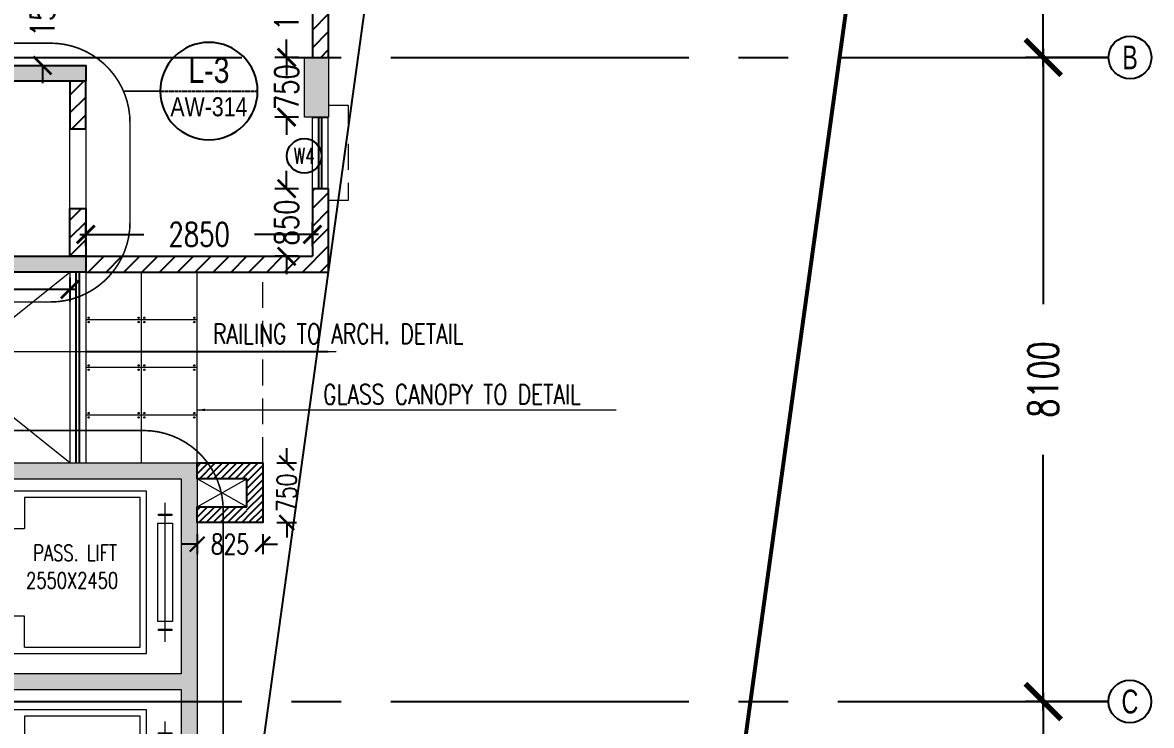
# Model space of a CAD drawing. Header units: millimetres. Extents: x -2076597 to 16308595, y -4402071 to 17875273.
# Drawn here: x -2023644 to -2009445, y -4215911 to -4207072 of the extents above; entities that cross this region are included whole.
import ezdxf
from ezdxf.enums import TextEntityAlignment as Align

# ---------------------------------------------------------------- set-up
doc = ezdxf.new("R2010")
doc.units = ezdxf.units.MM
for name, pattern in [('CENTER', [50.8, 31.75, -6.35, 6.35, -6.35]), ('CENTER2', [1.125, 0.75, -0.125, 0.125, -0.125]), ('CONTINULUS', [0]), ('DASHDOT', [1, 0.5, -0.25, 0, -0.25]), ('DASHED', [19.05, 12.7, -6.35]), ('DASHED2', [0.375, 0.25, -0.125])]:
    doc.linetypes.add(name, pattern=pattern)
for name, color, linetype, lineweight in [('A- GLAZING', 5, 'Continuous', 9), ('A- LIGHT LINE', 8, 'Continuous', 9), ('A- SHAFT', 8, 'Continuous', 9), ('A-BOUNDARY LINES', 4, 'Continuous', 25), ('A-COL HATCH', 252, 'Continuous', 9), ('A-DETL-GENF', 92, 'Continuous', 9), ('A-DETL-THIN', 1, 'Continuous', 9), ('A-FLOR-OPNG', 51, 'Continuous', 9), ('S-COL HATCH', 251, 'Continuous', 9), ('S-COLS', 7, 'Continuous', 9)]:
    doc.layers.add(name, color=color, linetype=linetype, lineweight=lineweight)
for name, color, linetype in [('A-CAR', 251, 'Continuous'), ('A-COL', 7, 'Continuous'), ('A-DIMS', 4, 'Continuous'), ('A-FLDROP', 1, 'Continuous'), ('A-GRID', 8, 'CENTER'), ('A-GRIDTXT', 1, 'Continuous'), ('A-PARAPET WALL', 4, 'Continuous'), ('A-PODIUM LYT ARCH', 85, 'Continuous'), ('a-ref', 5, 'Continuous'), ('A-REFS', 3, 'DASHED'), ('A-REV CLOUD', 2, 'DASHED'), ('A-SCHED', 1, 'Continuous'), ('A-SETBACK', 3, 'Continuous'), ('A-SITE BOUNDARY', 7, 'CENTER'), ('A-TXTROOM', 3, 'Continuous'), ('A-WALL', 2, 'Continuous'), ('A-WALL HATCH', 8, 'Continuous'), ('S-GRID', 252, 'CENTER2')]:
    doc.layers.add(name, color=color, linetype=linetype)
doc.styles.add('ARIAL', font='arial.ttf')
doc.styles.add('ARIAL-GRID', font='arial.ttf', dxfattribs={"width": 0.7, "height": 15})
doc.styles.add('DIM 100', font='romans.shx', dxfattribs={"width": 0.8})
doc.styles.add('ROMANS', font='romans.shx', dxfattribs={"width": 0.75})
doc.dimstyles.new('1_100 MJR', dxfattribs={"dimscale": 100, "dimtxt": 1.75, "dimasz": 1, "dimexe": 1, "dimexo": 0, "dimgap": 0.09, "dimtad": 0, "dimdsep": 46, "dimtxsty": 'DIM 100', "dimblk": 'ARCHTICK', "dimcen": 0.09, "dimdle": 1, "dimclrd": 8, "dimclre": 8, "dimclrt": 256, "dimazin": 0, "dimtfac": 1, "dimtofl": 0, "dimtmove": 1, "dimatfit": 3, "dimfxl": 0, "dimtolj": 1, "dimtzin": 0, "dimlwd": -1, "dimlwe": -1, "dimarcsym": 0})
doc.dimstyles.new('DIMB-200', dxfattribs={"dimscale": 150, "dimtxt": 2.5, "dimasz": 3, "dimexe": 1.5, "dimexo": 0, "dimgap": 3, "dimtad": 0, "dimtoh": 1, "dimdec": 0, "dimzin": 0, "dimdsep": 46, "dimtxsty": 'ROMANS', "dimblk": 'ARCHTICK', "dimcen": 3, "dimdle": 0.75, "dimclrd": 8, "dimclre": 8, "dimclrt": 4, "dimazin": 0, "dimtfac": 1, "dimtdec": 0, "dimtix": 1, "dimtofl": 0, "dimtmove": 2, "dimatfit": 3, "dimldrblk": 'DOT', "dimfxl": 0, "dimtolj": 1, "dimtzin": 0, "dimarcsym": 0})
doc.dimstyles.new('DIMM-100', dxfattribs={"dimscale": 150, "dimtxt": 2, "dimasz": 1.5, "dimexe": 1, "dimexo": 0, "dimgap": 2, "dimtad": 0, "dimtoh": 1, "dimdec": 0, "dimzin": 0, "dimdsep": 46, "dimtxsty": 'ROMANS', "dimblk": 'ARCHTICK', "dimcen": 1.5, "dimdle": 0.5, "dimclrd": 8, "dimclre": 8, "dimclrt": 256, "dimazin": 0, "dimtfac": 1, "dimtdec": 0, "dimtix": 1, "dimtofl": 0, "dimtmove": 2, "dimatfit": 3, "dimldrblk": 'DOT', "dimfxl": 0, "dimtolj": 1, "dimtzin": 0, "dimarcsym": 0})

# ---------------------------------------------------------------- blocks, each defined once
blk = doc.blocks.new('_ArchTick')
at = {"color": 0, "linetype": 'ByBlock', "const_width": 0.15}
blk.add_lwpolyline([(-0.5, -0.5), (0.5, 0.5)], dxfattribs=at)
blk = doc.blocks.new('*D62')
at = {"layer": 'A-DIMS', "color": 8, "linetype": 'CONTINULUS', "lineweight": -2, "transparency": 16777216}
for p, q in [((-3822422, -18351113), (-3822422, -18350926)), ((-3822422, -18351863), (-3822422, -18352051))]:
    blk.add_line(p, q, dxfattribs=at)
at = {"layer": 'A-DIMS', "color": 8, "lineweight": -2, "transparency": 16777216}
for p, q in [((-3822547, -18351113), (-3822297, -18351113)), ((-3822547, -18351863), (-3822297, -18351863))]:
    blk.add_line(p, q, dxfattribs=at)
at = {"layer": 'Defpoints', "color": 0, "transparency": 16777216}
for p in [(-3822924, -18351113), (-3822422, -18351113), (-3822724, -18351863)]:
    blk.add_point(p, dxfattribs=at)
at = {"layer": 'A-DIMS', "color": 8, "lineweight": -2, "transparency": 16777216, "xscale": 187.5, "yscale": 187.5, "zscale": 187.5}
for p, rotation in [((-3822422, -18351113), 270), ((-3822422, -18351863), 90)]:
    blk.add_blockref('_ArchTick', p, dxfattribs=dict(at, rotation=rotation))
at = {"layer": 'A-DIMS', "color": 4, "transparency": 16777216, "insert": (-3822422, -18351488), "char_height": 250, "attachment_point": 5, "rotation": 90, "style": 'ROMANS'}
blk.add_mtext('\\A1;750', dxfattribs=at)
blk = doc.blocks.new('_Dot')
at = {"color": 0, "linetype": 'ByBlock', "lineweight": -2}
blk.add_line((-0.5, 0), (-1, 0), dxfattribs=at)
at = {"color": 0, "linetype": 'ByBlock', "const_width": 0.5}
blk.add_lwpolyline([(-0.25, 0, 1), (0.25, 0, 1)], format="xyb", close=True, dxfattribs=at)
blk = doc.blocks.new('*D64')
at = {"layer": 'A-WALL', "color": 8, "lineweight": -2, "transparency": 16777216}
for p, q in [((-3823549, -18352134), (-3823736, -18352134)), ((-3823549, -18352009), (-3823549, -18352259)), ((-3822724, -18352009), (-3822724, -18352259)), ((-3822724, -18352134), (-3822536, -18352134))]:
    blk.add_line(p, q, dxfattribs=at)
at = {"layer": 'Defpoints', "color": 0, "transparency": 16777216}
for p in [(-3823549, -18351863), (-3822724, -18351863), (-3823549, -18352134)]:
    blk.add_point(p, dxfattribs=at)
at = {"layer": 'A-WALL', "color": 8, "lineweight": -2, "transparency": 16777216, "xscale": 187.5, "yscale": 187.5, "zscale": 187.5}
blk.add_blockref('_ArchTick', (-3823549, -18352134), dxfattribs=at)
at = {"layer": 'A-WALL', "color": 8, "lineweight": -2, "transparency": 16777216, "xscale": 187.5, "yscale": 187.5, "zscale": 187.5, "rotation": 180}
blk.add_blockref('_ArchTick', (-3822724, -18352134), dxfattribs=at)
at = {"layer": 'A-WALL', "color": 4, "transparency": 16777216, "insert": (-3823136, -18352134), "char_height": 250, "attachment_point": 5, "style": 'ROMANS'}
blk.add_mtext('\\A1;825', dxfattribs=at)
blk = doc.blocks.new('Family - ___-240295-0_ ground floor')
at = {"layer": 'A-SETBACK', "linetype": 'DASHDOT', "lineweight": -2, "ltscale": 2000, "const_width": 25}
blk.add_lwpolyline([(76480, 233663), (47866, 236124), (29166, 193452), (70915, 193452)], close=True, dxfattribs=at)
at = {"layer": 'A-SITE BOUNDARY', "ltscale": 100, "const_width": 50}
blk.add_lwpolyline([(83289, 239099), (44096, 242471), (19986, 187452), (76141, 187452)], close=True, dxfattribs=at)
blk = doc.blocks.new('A$C4B0B4100')
at = {"layer": 'A-COL HATCH'}
h = blk.add_hatch(color=256, dxfattribs=at)
h.dxf.hatch_style = 1
h.paths.add_polyline_path([(108, -29178), (-2076, -29178), (-2076, -26728), (108, -26728), (108, -26528), (-2076, -26528), (-2076, -24078), (-192, -24078), (-192, -23878), (-2276, -23878), (-2276, -29378), (108, -29378)])
h.paths.add_polyline_path([(574, -26528), (374, -26528), (108, -26528), (108, -26728), (374, -26728), (574, -26728)])
h.paths.add_polyline_path([(574, -29178), (374, -29178), (108, -29178), (108, -29378), (574, -29378)])
h.paths.add_polyline_path([(574, -23878), (408, -23878), (408, -24078), (374, -24078), (574, -24078)])
h.paths.add_polyline_path([(408, -23878), (108, -23878), (108, -24078), (408, -24078)])
h.paths.add_polyline_path([(108, -23878), (-192, -23878), (-192, -24078), (108, -24078)], flags=17)
h = blk.add_hatch(color=256, dxfattribs=at)
h.dxf.hatch_style = 1
h.paths.add_polyline_path([(374, -26378), (574, -26378), (574, -26078), (374, -26078)])
h.paths.add_polyline_path([(374, -26528), (574, -26528), (574, -26378), (374, -26378)])
at = {"layer": 'A-DETL-THIN'}
for p, q in [((59, -24103), (59, -24649)), ((113, -24103), (59, -24103)), ((113, -24649), (113, -24103)), ((224, -24078), (224, -26528)), ((296, -24103), (241, -24103)), ((241, -24103), (241, -24649)), ((296, -24649), (296, -24103)), ((-1638, -24232), (-1638, -26274)), ((59, -24232), (-1638, -24232)), ((151, -24232), (113, -24232)), ((151, -26274), (151, -24232)), ((-1560, -24310), (-1560, -26196)), ((-104, -24310), (-1560, -24310)), ((-104, -24310), (-104, -24701)), ((-1958, -24521), (-1790, -24521)), ((-1958, -24539), (-1958, -24521)), ((-1790, -24539), (-1958, -24539)), ((-1790, -24521), (-1790, -24539)), ((40, -24701), (40, -24557)), ((-1966, -25871), (-1966, -24635)), ((-1966, -24635), (-1782, -24635)), ((-1782, -24635), (-1782, -25871)), ((-104, -24701), (40, -24701)), ((59, -24649), (113, -24649)), ((241, -24649), (296, -24649)), ((-104, -26196), (-104, -25804)), ((40, -25804), (-104, -25804)), ((40, -26001), (40, -25804)), ((-1782, -25871), (-1966, -25871)), ((-1958, -25985), (-1958, -25966)), ((-1958, -25966), (-1790, -25966)), ((-1790, -25966), (-1790, -25985)), ((59, -26403), (59, -25857)), ((59, -25857), (113, -25857)), ((113, -25857), (113, -26403)), ((241, -25857), (296, -25857)), ((241, -26403), (241, -25857)), ((296, -25857), (296, -26403)), ((-1790, -25985), (-1958, -25985)), ((-1560, -26196), (-104, -26196)), ((-1638, -26274), (59, -26274)), ((113, -26403), (59, -26403)), ((151, -26274), (116, -26274)), ((296, -26403), (241, -26403)), ((224, -26728), (224, -29178)), ((59, -26853), (59, -27399)), ((113, -26853), (59, -26853)), ((113, -27399), (113, -26853)), ((241, -26853), (241, -27399)), ((296, -26853), (241, -26853)), ((296, -27399), (296, -26853)), ((-1638, -26982), (-1638, -29024)), ((59, -26982), (-1638, -26982)), ((-1560, -27060), (-1560, -28946)), ((-104, -27060), (-1560, -27060)), ((-104, -27060), (-104, -27451)), ((151, -26982), (113, -26982)), ((151, -29024), (151, -26982)), ((-1966, -28621), (-1966, -27385)), ((-1966, -27385), (-1782, -27385)), ((-1958, -27271), (-1790, -27271)), ((-1958, -27289), (-1958, -27271)), ((-1790, -27289), (-1958, -27289)), ((-1790, -27271), (-1790, -27289)), ((-1782, -27385), (-1782, -28621)), ((40, -27451), (40, -27307)), ((59, -27399), (113, -27399)), ((241, -27399), (296, -27399)), ((-104, -27451), (40, -27451)), ((-1782, -28621), (-1966, -28621)), ((40, -28554), (-104, -28554)), ((-104, -28946), (-104, -28554)), ((40, -28751), (40, -28554)), ((59, -29153), (59, -28607)), ((59, -28607), (113, -28607)), ((113, -28607), (113, -29153)), ((241, -29153), (241, -28607)), ((241, -28607), (296, -28607)), ((296, -28607), (296, -29153)), ((-1958, -28716), (-1790, -28716)), ((-1958, -28735), (-1958, -28716)), ((-1790, -28735), (-1958, -28735)), ((-1790, -28716), (-1790, -28735)), ((-1560, -28946), (-104, -28946)), ((-1638, -29024), (59, -29024)), ((151, -29024), (116, -29024))]:
    blk.add_line(p, q, dxfattribs=at)
at = {"layer": 'A-FLDROP'}
for p, q in [((374, -25803), (374, -24803)), ((574, -25803), (574, -24803)), ((374, -28453), (374, -27453)), ((574, -28453), (574, -27453))]:
    blk.add_line(p, q, dxfattribs=at)
at = {"layer": 'A-FLOR-OPNG'}
for p, q in [((-1874, -24380), (-1874, -26126)), ((-1874, -27130), (-1874, -28876))]:
    blk.add_line(p, q, dxfattribs=at)
at = {"layer": 'A-WALL', "lineweight": 18}
for p, q in [((-2276, -23878), (574, -23878)), ((-2276, -29378), (-2276, -23878)), ((574, -24078), (574, -23878)), ((-2076, -26528), (-2076, -24078)), ((-2076, -24078), (574, -24078)), ((374, -26078), (574, -26078)), ((374, -26528), (-2076, -26528)), ((574, -26728), (574, -26528)), ((-2076, -26728), (374, -26728)), ((-2076, -29178), (-2076, -26728)), ((374, -26728), (574, -26728)), ((374, -29178), (-2076, -29178)), ((574, -29178), (374, -29178)), ((574, -29378), (574, -29178)), ((574, -29378), (-2276, -29378))]:
    blk.add_line(p, q, dxfattribs=at)
for points in [[(374, -24803), (574, -24803), (574, -24078), (374, -24078)], [(374, -27453), (574, -27453), (574, -26728), (374, -26728)], [(574, -29178), (374, -29178), (374, -28453), (574, -28453)]]:
    blk.add_lwpolyline(points, close=True, dxfattribs=at)
blk.add_lwpolyline([(374, -26528), (374, -25803), (574, -25803), (574, -26528)], dxfattribs=at)
at = {"layer": 'A-TXTROOM', "char_height": 200, "attachment_point": 1, "rotation": 180, "style": 'ROMANS'}
for s, insert, width in [('2550X2450', (-72, -25282, 0), 994.29), ('PASS. LIFT', (-162, -25629, 0), 1701.18), ('2550X2450', (-125, -28000, 0), 994.29), ('PASS. LIFT', (-215, -28347, 0), 1701.18)]:
    blk.add_mtext(s, dxfattribs=dict(at, insert=insert, width=width))
blk = doc.blocks.new('A$C3E2726BC')
at = {"layer": 'S-COL HATCH'}
h = blk.add_hatch(color=256, dxfattribs=at)
h.dxf.hatch_style = 1
h.paths.add_polyline_path([(0, 3400), (200, 3400), (200, 3200), (200, 200), (2400, 200), (2400, 0), (126, 0), (0, 913)])
h.paths.add_polyline_path([(0, 912), (126, 0), (0, 0)])
h = blk.add_hatch(color=256, dxfattribs=at)
h.paths.add_polyline_path([(2400, 3400), (2400, 3200)], flags=17)
h.paths.add_polyline_path([(200, 200), (200, 3400), (0, 3400), (0, 913), (126, 0), (2600, 0), (2600, 3400), (2400, 3400), (2400, 3200), (2400, 200)])
at = {"layer": 'A-COL'}
blk.add_lwpolyline([(2400, 3200), (2400, 3400), (2600, 3400), (2600, 0), (0, 0), (0, 3400), (200, 3400), (200, 200), (2400, 200), (2400, 3200), (2400, 3400)], dxfattribs=at)
blk = doc.blocks.new('*D531')
at = {"layer": 'A-DIMS', "color": 8, "lineweight": -2, "transparency": 16777216}
for p, q in [((-2026048, -4210279), (-2026048, -4210579)), ((-2023048, -4210279), (-2023048, -4210579)), ((-2026123, -4210429), (-2025244, -4210429)), ((-2022973, -4210429), (-2023851, -4210429))]:
    blk.add_line(p, q, dxfattribs=at)
at = {"layer": 'Defpoints', "color": 0, "transparency": 16777216}
for p in [(-2026048, -4210211), (-2023048, -4210211), (-2026048, -4210429)]:
    blk.add_point(p, dxfattribs=at)
at = {"layer": 'A-DIMS', "color": 8, "lineweight": -2, "transparency": 16777216, "xscale": 225, "yscale": 225, "zscale": 225, "rotation": 180}
blk.add_blockref('_ArchTick', (-2026048, -4210429), dxfattribs=at)
at = {"layer": 'A-DIMS', "color": 8, "lineweight": -2, "transparency": 16777216, "xscale": 225, "yscale": 225, "zscale": 225}
blk.add_blockref('_ArchTick', (-2023048, -4210429), dxfattribs=at)
at = {"layer": 'A-DIMS', "transparency": 16777216, "insert": (-2024548, -4210429), "char_height": 300, "attachment_point": 5, "style": 'ROMANS'}
blk.add_mtext('\\A1;3000', dxfattribs=at)
blk = doc.blocks.new('*D533')
at = {"layer": 'A-DIMS', "color": 8, "lineweight": -2, "transparency": 16777216}
for p, q in [((-2022848, -4209886), (-2022848, -4209586)), ((-2019998, -4209886), (-2019998, -4209586)), ((-2022923, -4209736), (-2022119, -4209736)), ((-2019923, -4209736), (-2020726, -4209736))]:
    blk.add_line(p, q, dxfattribs=at)
at = {"layer": 'Defpoints', "color": 0, "transparency": 16777216}
for p in [(-2019998, -4209736), (-2022848, -4210011), (-2019998, -4210011)]:
    blk.add_point(p, dxfattribs=at)
at = {"layer": 'A-DIMS', "color": 8, "lineweight": -2, "transparency": 16777216, "xscale": 225, "yscale": 225, "zscale": 225, "rotation": 180}
blk.add_blockref('_ArchTick', (-2022848, -4209736), dxfattribs=at)
at = {"layer": 'A-DIMS', "color": 8, "lineweight": -2, "transparency": 16777216, "xscale": 225, "yscale": 225, "zscale": 225}
blk.add_blockref('_ArchTick', (-2019998, -4209736), dxfattribs=at)
at = {"layer": 'A-DIMS', "transparency": 16777216, "insert": (-2021423, -4209736), "char_height": 300, "attachment_point": 5, "style": 'ROMANS'}
blk.add_mtext('\\A1;2850', dxfattribs=at)
blk = doc.blocks.new('*D37')
at = {"layer": 'A-BOUNDARY LINES', "color": 8, "lineweight": -2, "transparency": 16777216}
for p, q in [((725528, -986012), (725528, -989504)), ((724848, -986124), (725753, -986124)), ((725528, -994887), (725528, -991395)), ((726351, -994774), (725303, -994774))]:
    blk.add_line(p, q, dxfattribs=at)
at = {"layer": 'Defpoints', "color": 0, "transparency": 16777216}
for p in [(724848, -986124), (725528, -994774), (726351, -994774)]:
    blk.add_point(p, dxfattribs=at)
at = {"layer": 'A-BOUNDARY LINES', "color": 8, "lineweight": -2, "transparency": 16777216, "xscale": 450, "yscale": 450, "zscale": 450}
for p, rotation in [((725528, -986124), 90), ((725528, -994774), 270)]:
    blk.add_blockref('_ArchTick', p, dxfattribs=dict(at, rotation=rotation))
at = {"layer": 'A-BOUNDARY LINES', "color": 4, "transparency": 16777216, "insert": (725528, -990449), "char_height": 375, "attachment_point": 5, "rotation": 90, "style": 'ROMANS'}
blk.add_mtext('\\A1;8650', dxfattribs=at)
blk = doc.blocks.new('*D29')
at = {"layer": 'A-BOUNDARY LINES', "color": 8, "lineweight": -2, "transparency": 16777216}
for p, q in [((725528, -994662), (725528, -997879)), ((724848, -994774), (725753, -994774)), ((725528, -1002987), (725528, -999770)), ((726351, -1002874), (725303, -1002874))]:
    blk.add_line(p, q, dxfattribs=at)
at = {"layer": 'Defpoints', "color": 0, "transparency": 16777216}
for p in [(724848, -994774), (725528, -1002874), (726351, -1002874)]:
    blk.add_point(p, dxfattribs=at)
at = {"layer": 'A-BOUNDARY LINES', "color": 8, "lineweight": -2, "transparency": 16777216, "xscale": 450, "yscale": 450, "zscale": 450}
for p, rotation in [((725528, -994774), 90), ((725528, -1002874), 270)]:
    blk.add_blockref('_ArchTick', p, dxfattribs=dict(at, rotation=rotation))
at = {"layer": 'A-BOUNDARY LINES', "color": 4, "transparency": 16777216, "insert": (725528, -998824), "char_height": 375, "attachment_point": 5, "rotation": 90, "style": 'ROMANS'}
blk.add_mtext('\\A1;8100', dxfattribs=at)
blk = doc.blocks.new('*D30')
at = {"layer": 'A-BOUNDARY LINES', "color": 8, "lineweight": -2, "transparency": 16777216}
for p, q in [((725528, -1002762), (725528, -1005979)), ((724848, -1002874), (725753, -1002874)), ((725528, -1011087), (725528, -1007870)), ((726351, -1010974), (725303, -1010974))]:
    blk.add_line(p, q, dxfattribs=at)
at = {"layer": 'Defpoints', "color": 0, "transparency": 16777216}
for p in [(724848, -1002874), (725528, -1010974), (726351, -1010974)]:
    blk.add_point(p, dxfattribs=at)
at = {"layer": 'A-BOUNDARY LINES', "color": 8, "lineweight": -2, "transparency": 16777216, "xscale": 450, "yscale": 450, "zscale": 450}
for p, rotation in [((725528, -1002874), 90), ((725528, -1010974), 270)]:
    blk.add_blockref('_ArchTick', p, dxfattribs=dict(at, rotation=rotation))
at = {"layer": 'A-BOUNDARY LINES', "color": 4, "transparency": 16777216, "insert": (725528, -1006924), "char_height": 375, "attachment_point": 5, "rotation": 90, "style": 'ROMANS'}
blk.add_mtext('\\A1;8100', dxfattribs=at)
blk = doc.blocks.new('GRNO')
at = {"layer": 'A-GRIDTXT', "color": 8}
blk.add_circle((0, 0), 450, dxfattribs=at)
at = {"layer": 'A-GRIDTXT', "style": 'ARIAL-GRID', "width": 0.7}
blk.add_attdef('01', text='', height=350, dxfattribs=at).set_placement((0, 0), align=Align.MIDDLE_CENTER)
blk = doc.blocks.new('*D289')
at = {"layer": 'A-DIMS', "color": 8, "lineweight": -2, "transparency": 16777216}
for p, q in [((-2023394, -4206111), (-2023394, -4205886)), ((-2023544, -4206111), (-2023244, -4206111)), ((-2023544, -4207611), (-2023244, -4207611)), ((-2023394, -4207611), (-2023394, -4207836))]:
    blk.add_line(p, q, dxfattribs=at)
at = {"layer": 'Defpoints', "color": 0, "transparency": 16777216}
for p in [(-2023614, -4206111), (-2023614, -4207611), (-2023394, -4207611)]:
    blk.add_point(p, dxfattribs=at)
at = {"layer": 'A-DIMS', "color": 8, "lineweight": -2, "transparency": 16777216, "xscale": 225, "yscale": 225, "zscale": 225}
for p, rotation in [((-2023394, -4206111), 270), ((-2023394, -4207611), 90)]:
    blk.add_blockref('_ArchTick', p, dxfattribs=dict(at, rotation=rotation))
at = {"layer": 'A-DIMS', "transparency": 16777216, "insert": (-2023394, -4206861), "char_height": 300, "attachment_point": 5, "rotation": 90, "style": 'ROMANS'}
blk.add_mtext('\\A1;1500', dxfattribs=at)
blk = doc.blocks.new('REF')
at = {"layer": 'a-ref'}
blk.add_arc((0, 0), 766, 0, 180, dxfattribs=at)
at = {"layer": 'A-REFS'}
blk.add_line((-766, 0), (766, 0), dxfattribs=at)
at = {"layer": 'A-REFS', "color": 10, "linetype": 'Continuous', "style": 'ARIAL', "width": 0.8}
blk.add_attdef('01', text='', height=400, dxfattribs=at).set_placement((0, 328), align=Align.MIDDLE_CENTER)
blk.add_attdef('AW-305', text='', height=300, dxfattribs=at).set_placement((0, -246), align=Align.MIDDLE)
blk = doc.blocks.new('SOP')
at = {"layer": 'A-SCHED', "color": 8}
blk.add_circle((0, 0), 218, dxfattribs=at)
at = {"layer": 'A-SCHED', "style": 'ROMANS', "width": 0.7}
blk.add_attdef('D2', text='', height=200, dxfattribs=at).set_placement((0, 0), align=Align.MIDDLE_CENTER)
blk = doc.blocks.new('*D113')
at = {"layer": 'A-DIMS', "color": 8, "lineweight": -2, "transparency": 16777216}
for p, q in [((-2020322, -4207511), (-2020322, -4207286)), ((-2020172, -4207511), (-2020472, -4207511)), ((-2020172, -4208261), (-2020472, -4208261)), ((-2020322, -4208261), (-2020322, -4208486))]:
    blk.add_line(p, q, dxfattribs=at)
at = {"layer": 'Defpoints', "color": 0, "transparency": 16777216}
for p in [(-2020322, -4207511), (-2020098, -4207511), (-2020098, -4208261)]:
    blk.add_point(p, dxfattribs=at)
at = {"layer": 'A-DIMS', "color": 8, "lineweight": -2, "transparency": 16777216, "xscale": 225, "yscale": 225, "zscale": 225}
for p, rotation in [((-2020322, -4207511), 270), ((-2020322, -4208261), 90)]:
    blk.add_blockref('_ArchTick', p, dxfattribs=dict(at, rotation=rotation))
at = {"layer": 'A-DIMS', "transparency": 16777216, "insert": (-2020322, -4207886), "char_height": 300, "attachment_point": 5, "rotation": 90, "style": 'ROMANS'}
blk.add_mtext('\\A1;750', dxfattribs=at)
blk = doc.blocks.new('*D391')
at = {"layer": 'A-DIMS', "color": 8, "lineweight": -2, "transparency": 16777216}
for p, q in [((-2020322, -4206061), (-2020322, -4205836)), ((-2020172, -4206061), (-2020472, -4206061)), ((-2020172, -4207511), (-2020472, -4207511)), ((-2020322, -4207511), (-2020322, -4207736))]:
    blk.add_line(p, q, dxfattribs=at)
at = {"layer": 'Defpoints', "color": 0, "transparency": 16777216}
for p in [(-2019998, -4206061), (-2020322, -4207511), (-2019998, -4207511)]:
    blk.add_point(p, dxfattribs=at)
at = {"layer": 'A-DIMS', "color": 8, "lineweight": -2, "transparency": 16777216, "xscale": 225, "yscale": 225, "zscale": 225}
for p, rotation in [((-2020322, -4206061), 270), ((-2020322, -4207511), 90)]:
    blk.add_blockref('_ArchTick', p, dxfattribs=dict(at, rotation=rotation))
at = {"layer": 'A-DIMS', "transparency": 16777216, "insert": (-2020322, -4206786), "char_height": 300, "attachment_point": 5, "rotation": 90, "style": 'ROMANS'}
blk.add_mtext('\\A1;1450', dxfattribs=at)
blk = doc.blocks.new('*D392')
at = {"layer": 'A-DIMS', "color": 8, "lineweight": -2, "transparency": 16777216}
for p, q in [((-2020322, -4209161), (-2020322, -4208936)), ((-2020172, -4209161), (-2020472, -4209161)), ((-2020172, -4210011), (-2020472, -4210011)), ((-2020322, -4210011), (-2020322, -4210236))]:
    blk.add_line(p, q, dxfattribs=at)
at = {"layer": 'Defpoints', "color": 0, "transparency": 16777216}
for p in [(-2019998, -4209161), (-2020322, -4210011), (-2019998, -4210011)]:
    blk.add_point(p, dxfattribs=at)
at = {"layer": 'A-DIMS', "color": 8, "lineweight": -2, "transparency": 16777216, "xscale": 225, "yscale": 225, "zscale": 225}
for p, rotation in [((-2020322, -4209161), 270), ((-2020322, -4210011), 90)]:
    blk.add_blockref('_ArchTick', p, dxfattribs=dict(at, rotation=rotation))
at = {"layer": 'A-DIMS', "transparency": 16777216, "insert": (-2020322, -4209586), "char_height": 300, "attachment_point": 5, "rotation": 90, "style": 'ROMANS'}
blk.add_mtext('\\A1;850', dxfattribs=at)
blk = doc.blocks.new('FEATURE WALL')
at = {"layer": 'A-WALL HATCH'}
h = blk.add_hatch(dxfattribs=at)
h.set_pattern_fill('ANSI31', color=256, scale=20)
h.set_pattern_definition([(45, (4e-06, 195651.43), (-44.9012806, 44.9012806), [])])
h.paths.add_polyline_path([(-3822723.6, -18351863.2), (-3822923.6, -18351863.2), (-3822923.6, -18351113.2), (-3822723.6, -18351113.2)])
h.paths.add_polyline_path([(-3822923.6, -18351313.2), (-3823548.5, -18351313.2), (-3823548.5, -18351113.2), (-3822923.6, -18351113.2)])
h = blk.add_hatch(dxfattribs=at)
h.set_pattern_fill('ANSI31', color=256, scale=20)
h.set_pattern_definition([(45, (0, 116979.43), (-44.9012806, 44.9012806), [])])
h.paths.add_polyline_path([(-3822923.6, -18351863.2), (-3823548.5, -18351863.2), (-3823548.5, -18351663.2), (-3822923.6, -18351663.2)])
at = {"layer": 'A- LIGHT LINE', "color": 1, "linetype": 'DASHED2', "ltscale": 1300}
for points in [[(-3821898.5, -18346613.2), (-3821648.5, -18346613.2), (-3821648.5, -18347813.2), (-3821898.5, -18347813.2)], [(-3822723.6, -18351113.2), (-3822723.6, -18348713.2)]]:
    blk.add_lwpolyline(points, dxfattribs=at)
at = {"layer": 'A- SHAFT', "linetype": 'CONTINULUS', "ltscale": 8}
for p, q in [((-3822923.6, -18351663.2), (-3823548.5, -18351313.2)), ((-3823548.5, -18351663.2), (-3822923.6, -18351313.2))]:
    blk.add_line(p, q, dxfattribs=at)
at = {"layer": 'A-WALL'}
for points in [[(-3822923.6, -18351313.2), (-3823548.5, -18351313.2), (-3823548.5, -18351113.2), (-3822923.6, -18351113.2)], [(-3822923.6, -18351113.2), (-3822923.6, -18351113.2), (-3822723.6, -18351113.2), (-3822723.6, -18351863.2), (-3822923.6, -18351863.2)], [(-3822923.6, -18351663.2), (-3822923.6, -18351313.2)], [(-3822923.6, -18351863.2), (-3823548.5, -18351863.2), (-3823548.5, -18351663.2), (-3822923.6, -18351663.2)]]:
    blk.add_lwpolyline(points, dxfattribs=at)
at = {"layer": 'A-DIMS'}
dim = blk.add_linear_dim(base=(-3822422.2, -18351113.2), p1=(-3822723.6, -18351863.2), p2=(-3822923.6, -18351113.2), angle=90, dimstyle='DIMM-100', override={"dimfxlon": 1}, dxfattribs=at)
dim.commit()
dim.dimension.update_dxf_attribs({"geometry": '*D62', "text_midpoint": (-3822422.2, -18351488.2)})
at = {"layer": 'A-WALL'}
dim = blk.add_linear_dim(base=(-3823548.5, -18352133.6), p1=(-3822723.6, -18351863.2), p2=(-3823548.5, -18351863.2), dimstyle='DIMM-100', override={"dimfxlon": 1}, dxfattribs=at)
dim.commit()
dim.dimension.update_dxf_attribs({"geometry": '*D64', "text_midpoint": (-3823136.1, -18352133.6)})
blk = doc.blocks.new('COLUMN 1')
at = {"layer": 'A-COL HATCH'}
blk.add_hatch(color=256, dxfattribs=at).paths.add_polyline_path([(716536.2, -995524.1), (716236.2, -995524.1), (716236.2, -994774.1), (716536.2, -994774.1)])
at = {"layer": 'S-COLS'}
blk.add_lwpolyline([(716536.2, -995524.1), (716236.2, -995524.1), (716236.2, -994774.1), (716536.2, -994774.1)], close=True, dxfattribs=at)
at = {"layer": 'S-GRID', "ltscale": 5000}
for p, q in [((661071.4, -994774.1), (726350.7, -994774.1)), ((661071.4, -1002874.1), (726350.7, -1002874.1))]:
    blk.add_line(p, q, dxfattribs=at)
at = {"layer": 'A-PODIUM LYT ARCH'}
ref = blk.add_blockref('GRNO', (726619.7, -994774.1), dxfattribs=dict(at, xscale=0.5979073243647236, yscale=0.5979073243647236, zscale=0.5979073243647236))
ref.add_attrib('01', 'B', dxfattribs={"layer": 'A-GRIDTXT', "height": 299, "style": 'ARIAL-GRID', "width": 0.7}).set_placement((726619.7, -994774.1), align=Align.MIDDLE_CENTER)
ref = blk.add_blockref('GRNO', (726618.4, -1002873.8), dxfattribs=dict(at, xscale=0.5979073243647236, yscale=0.5979073243647236, zscale=0.5979073243647236))
ref.add_attrib('01', 'C', dxfattribs={"layer": 'A-GRIDTXT', "height": 299, "style": 'ARIAL-GRID', "width": 0.7}).set_placement((726618.4, -1002873.8), align=Align.MIDDLE_CENTER)
at = {"layer": 'A-BOUNDARY LINES'}
for base, p1, p2, picture, middle in [((725527.5, -994774.1), (724848, -986124.1), (726350.7, -994774.1), '*D37', (725527.5, -990449.1)), ((725527.5, -1002874.1), (724848, -994774.1), (726350.7, -1002874.1), '*D29', (725527.5, -998824.1)), ((725527.5, -1010974.1), (724848, -1002874.1), (726350.7, -1010974.1), '*D30', (725527.5, -1006924.1))]:
    dim = blk.add_linear_dim(base=base, p1=p1, p2=p2, angle=90, dimstyle='DIMB-200', dxfattribs=at)
    dim.commit()
    dim.dimension.update_dxf_attribs({"geometry": picture, "text_midpoint": middle})

msp = doc.modelspace()

# ---------------------------------------------------------------- hatches: boundary and pattern name
at = {"layer": 'A-WALL HATCH'}
h = msp.add_hatch(dxfattribs=at)
h.set_pattern_fill('ANSI31', color=256, scale=50)
h.set_pattern_definition([(45, (-2740619.58, -3221090.15), (-112.253202, 112.253202), [])])
h.paths.add_polyline_path([(-2019797.9, -4202460.5), (-2019997.9, -4202460.5), (-2019997.9, -4207510.5), (-2019797.9, -4207510.5)])
h.paths.add_polyline_path([(-2019797.9, -4209160.5), (-2019997.9, -4209160.5), (-2019997.9, -4210010.5), (-2022847.9, -4210010.5), (-2022847.9, -4210210.5), (-2019798.2, -4210210.5), (-2019797.9, -4210208.3)])
h = msp.add_hatch(dxfattribs=at)
h.set_pattern_fill('ANSI31', color=256, scale=50)
h.set_pattern_definition([(45, (1802100.65, 14219733.7), (-112.2532015, 112.2532015), [])])
h.paths.add_polyline_path([(-2022847.9, -4207810.5), (-2023047.9, -4207810.5), (-2023047.9, -4208410.5), (-2022847.9, -4208410.5)])
h.paths.add_polyline_path([(-2022847.9, -4210010.5), (-2023047.9, -4210010.5), (-2023047.9, -4209410.5), (-2022847.9, -4209410.5)])

# ---------------------------------------------------------------- linework, layer by layer
at = {"layer": 'A- GLAZING'}
for p, q in [((-2019997.9, -4209160.5), (-2019997.9, -4208260.5)), ((-2019797.9, -4209160.5), (-2019797.9, -4208260.5)), ((-2023047.9, -4210210.5), (-2023047.9, -4212610.5)), ((-2022847.9, -4210210.5), (-2022847.9, -4212610.5)), ((-2021447.9, -4210810.5), (-2022847.9, -4210810.5)), ((-2021447.9, -4211410.5), (-2022847.9, -4211410.5)), ((-2021447.9, -4212010.5), (-2022847.9, -4212010.5))]:
    msp.add_line(p, q, dxfattribs=at)
for points in [[(-2022147.9, -4212610.5), (-2022147.9, -4210210.5)], [(-2021447.9, -4212610.5), (-2021447.9, -4210210.5)]]:
    msp.add_lwpolyline(points, dxfattribs=at)
at = {"layer": 'A- SHAFT', "linetype": 'CONTINULUS', "ltscale": 8}
for p, q in [((-2026047.9, -4212610.5), (-2023047.9, -4210210.5)), ((-2023047.9, -4212610.5), (-2026047.9, -4210210.5))]:
    msp.add_line(p, q, dxfattribs=at)
for centre in [(-2022812.3, -4210783.4), (-2022183.4, -4210783.4), (-2022112.3, -4210783.4), (-2021483.4, -4210783.4), (-2022812.3, -4210837.7), (-2022183.4, -4210837.7), (-2022112.3, -4210837.7), (-2021483.4, -4210837.7), (-2022812.3, -4211383.4), (-2022812.3, -4211437.7), (-2022183.4, -4211383.4), (-2022183.4, -4211437.7), (-2022112.3, -4211383.4), (-2022112.3, -4211437.7), (-2021483.4, -4211383.4), (-2021483.4, -4211437.7), (-2022812.3, -4211983.4), (-2022812.3, -4212037.7), (-2022183.4, -4211983.4), (-2022183.4, -4212037.7), (-2022112.3, -4211983.4), (-2022112.3, -4212037.7), (-2021483.4, -4211983.4), (-2021483.4, -4212037.7)]:
    msp.add_circle(centre, 8.28, dxfattribs=at)
at = {"layer": 'A-DETL-THIN'}
for p, q in [((-2023047.9, -4209410.5), (-2023047.9, -4208410.5)), ((-2022847.9, -4208410.5), (-2022847.9, -4209410.5))]:
    msp.add_line(p, q, dxfattribs=at)
at = {"layer": 'A-PARAPET WALL'}
for p, q in [((-2019917.9, -4209160.5), (-2019917.9, -4208260.5)), ((-2019877.9, -4209160.5), (-2019877.9, -4208260.5)), ((-2022967.9, -4212610.5), (-2022967.9, -4210210.5)), ((-2022927.9, -4212610.5), (-2022927.9, -4210210.5))]:
    msp.add_line(p, q, dxfattribs=at)
at = {"layer": 'a-ref', "linetype": 'DASHDOT', "ltscale": 1000, "const_width": 20}
for points in [[(-2023292.3, -4210585.8), (-2025603.3, -4210585.8, -0.4142136), (-2026603.3, -4209585.8), (-2026603.3, -4208331.3, -0.4142136), (-2025603.3, -4207331.3), (-2023292.3, -4207331.3, -0.4142136), (-2022292.3, -4208331.3), (-2022292.3, -4209585.8, -0.4142136)], [(-2022120.3, -4218443.3), (-2023789.8, -4218443.3, -0.4142136), (-2024789.8, -4217443.3), (-2024789.8, -4213202.3, -0.4142136), (-2023789.8, -4212202.3), (-2022120.3, -4212202.3, -0.4142136), (-2021120.3, -4213202.3), (-2021120.3, -4217443.3, -0.4142136)]]:
    msp.add_lwpolyline(points, format="xyb", close=True, dxfattribs=at)
msp.add_lwpolyline([(-2022374.7, -4207933.8), (-2021912.8, -4207933.8)], dxfattribs=at)
at = {"layer": 'a-ref'}
msp.add_arc((-2021299.8, -4207933.8), 613, 180, 0, dxfattribs=at)
at = {"layer": 'A-WALL'}
for p, q in [((-2019997.9, -4202460.5), (-2019997.9, -4207510.5)), ((-2019797.9, -4202460.5), (-2019797.9, -4207510.5)), ((-2019997.9, -4208260.5), (-2019797.9, -4208260.5)), ((-2019997.9, -4209160.5), (-2019797.9, -4209160.5)), ((-2019997.9, -4209160.5), (-2019997.9, -4210010.5)), ((-2019797.9, -4209160.5), (-2019797.9, -4210210.5)), ((-2022847.9, -4210010.5), (-2019997.9, -4210010.5)), ((-2022847.9, -4210210.5), (-2019797.9, -4210210.5)), ((-2022847.9, -4211210.5), (-2019797.9, -4211210.5))]:
    msp.add_line(p, q, dxfattribs=at)
for points in [[(-2022847.9, -4207810.5), (-2023047.9, -4207810.5), (-2023047.9, -4208410.5), (-2022847.9, -4208410.5)], [(-2022847.9, -4210010.5), (-2023047.9, -4210010.5), (-2023047.9, -4209410.5), (-2022847.9, -4209410.5)]]:
    msp.add_lwpolyline(points, close=True, dxfattribs=at)

# ---------------------------------------------------------------- block references
at = {"layer": 'A-CAR', "rotation": 269.9999998829173}
msp.add_blockref('A$C3E2726BC', (-2026247.9, -4207610.5), dxfattribs=at)
at = {"layer": 'A-DETL-GENF', "color": 8}
msp.add_blockref('Family - ___-240295-0_ ground floor', (-2094762.5, -4432922.9), dxfattribs=at)
at = {"layer": 'A-GRID', "color": 8}
msp.add_blockref('COLUMN 1', (-2736334, -3212736.4), dxfattribs=at)
at = {"layer": 'A-GRID', "rotation": 180}
msp.add_blockref('A$C4B0B4100', (-2023724.1, -4241988.4), dxfattribs=at)
at = {"layer": 'A-REFS', "xscale": 0.8, "yscale": 0.8, "zscale": 0.8}
msp.add_blockref('REF', (-2021299.8, -4207933.8), dxfattribs=at).add_auto_attribs({'01': 'L-3', 'AW-305': 'AW-314'})
at = {"layer": 'A-REV CLOUD'}
msp.add_blockref('FEATURE WALL', (1802100.7, 14138502.7), dxfattribs=at)
at = {"layer": 'A-SCHED'}
msp.add_blockref('SOP', (-2020100.2, -4208749.2), dxfattribs=at).add_auto_attribs({'D2': 'W4'})

# ---------------------------------------------------------------- texts
at = {"layer": 'A-TXTROOM', "char_height": 250.282, "width": 3684.893, "attachment_point": 1, "style": 'ROMANS'}
for s, insert in [('\\pi45.776;RAILING TO ARCH. DETAIL', (-2021295.8, -4210860.3, 0)), ('GLASS CANOPY TO DETAIL', (-2019863.3, -4211622.3, 0))]:
    msp.add_mtext(s, dxfattribs=dict(at, insert=insert))

# ---------------------------------------------------------------- dimensions: what is measured, and where the dimension line sits
at = {"layer": 'A-DIMS'}
for base, p1, p2, picture, middle in [((-2023394.1, -4207610.5), (-2023613.6, -4206110.5), (-2023613.6, -4207610.5), '*D289', (-2023394.1, -4206860.5)), ((-2020321.8, -4207510.5), (-2019997.9, -4206060.5), (-2019997.9, -4207510.5), '*D391', (-2020321.8, -4206785.5)), ((-2020321.8, -4207510.5), (-2020097.9, -4208260.5), (-2020097.9, -4207510.5), '*D113', (-2020321.8, -4207885.5)), ((-2020321.8, -4210010.5), (-2019997.9, -4209160.5), (-2019997.9, -4210010.5), '*D392', (-2020321.8, -4209585.5))]:
    dim = msp.add_linear_dim(base=base, p1=p1, p2=p2, angle=90, dimstyle='DIMM-100', override={"dimfxlon": 1}, dxfattribs=at)
    dim.commit()
    dim.dimension.update_dxf_attribs({"geometry": picture, "text_midpoint": middle})
for base, p1, p2, picture, middle in [((-2019997.9, -4209735.5), (-2022847.9, -4210010.5), (-2019997.9, -4210010.5), '*D533', (-2021422.9, -4209735.5)), ((-2026047.9, -4210429.3), (-2023047.9, -4210210.5), (-2026047.9, -4210210.5), '*D531', (-2024547.9, -4210429.3))]:
    dim = msp.add_linear_dim(base=base, p1=p1, p2=p2, dimstyle='DIMM-100', override={"dimfxlon": 1}, dxfattribs=at)
    dim.commit()
    dim.dimension.update_dxf_attribs({"geometry": picture, "text_midpoint": middle})

# ---------------------------------------------------------------- leaders
at = {"layer": 'A- LIGHT LINE'}
for points in [[(-2026164.9, -4211208.2), (-2019697.9, -4211208.2)], [(-2021447.9, -4211942.7), (-2016178.4, -4211942.7)]]:
    msp.add_leader(points, dimstyle='1_100 MJR', dxfattribs=at)

doc.saveas('drawing.dxf')
